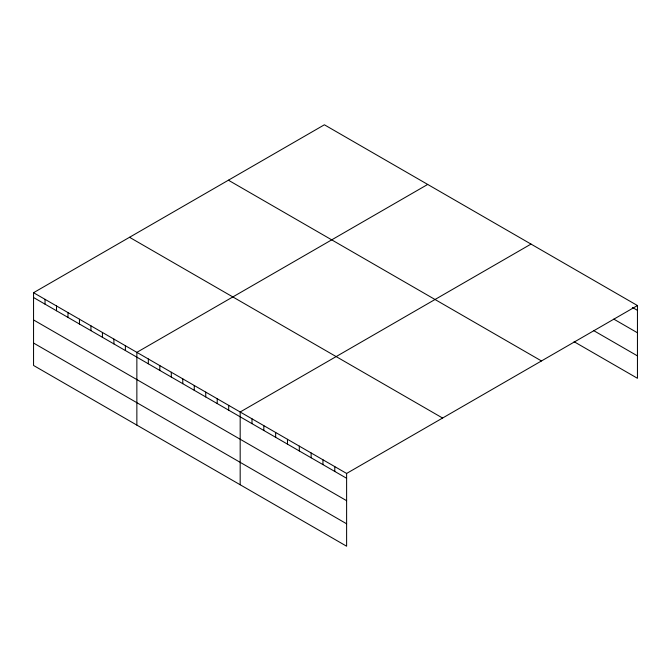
<?xml version="1.0" encoding="UTF-8"?>
<svg xmlns="http://www.w3.org/2000/svg" width="671" height="671" viewBox="0 0 671 671"><rect width="100%" height="100%" fill="white"/><g stroke="black" fill="none" stroke-linecap="round" stroke-linejoin="round"><path stroke-width="1.01" d="M33.55 292.707L346.613 473.449L346.613 546.211L33.55 365.46L33.55 292.707L324.387 124.789L637.45 305.54L637.45 378.293L574.091 341.715M427.695 184.441L136.859 352.35L136.859 425.104M531.004 244.085L240.176 411.994L240.176 484.756M346.613 473.449L637.45 305.54M632.384 307.435L637.45 310.363M613.797 319.119L637.45 332.782M593.525 330.518L637.45 355.882M228.408 180.205L541.472 360.948M129.528 237.291L442.592 418.041M33.55 297.521L346.613 478.272M33.55 319.941L346.613 500.692M33.55 343.04L346.613 523.791M334.787 466.622L334.787 471.445M322.961 459.794L322.961 464.617M311.134 452.967L311.134 457.79M299.308 446.14L299.308 450.962M287.482 439.312L287.482 444.127M275.655 432.485L275.655 437.299M263.829 425.657L263.829 430.472M252.002 418.821L252.002 423.644M228.694 405.368L228.694 410.191M217.219 398.742L217.219 403.565M205.737 392.116L205.737 396.938M194.255 385.49L194.255 390.304M182.78 378.863L182.78 383.678M171.298 372.229L171.298 377.052M159.824 365.603L159.824 370.426M148.341 358.977L148.341 363.799M125.385 345.724L125.385 350.547M113.902 339.098L113.902 343.913M102.428 332.472L102.428 337.287M90.946 325.838L90.946 330.66M79.463 319.211L79.463 324.034M67.989 312.585L67.989 317.408M56.507 305.959L56.507 310.782M45.032 299.333L45.032 304.148"/></g></svg>
